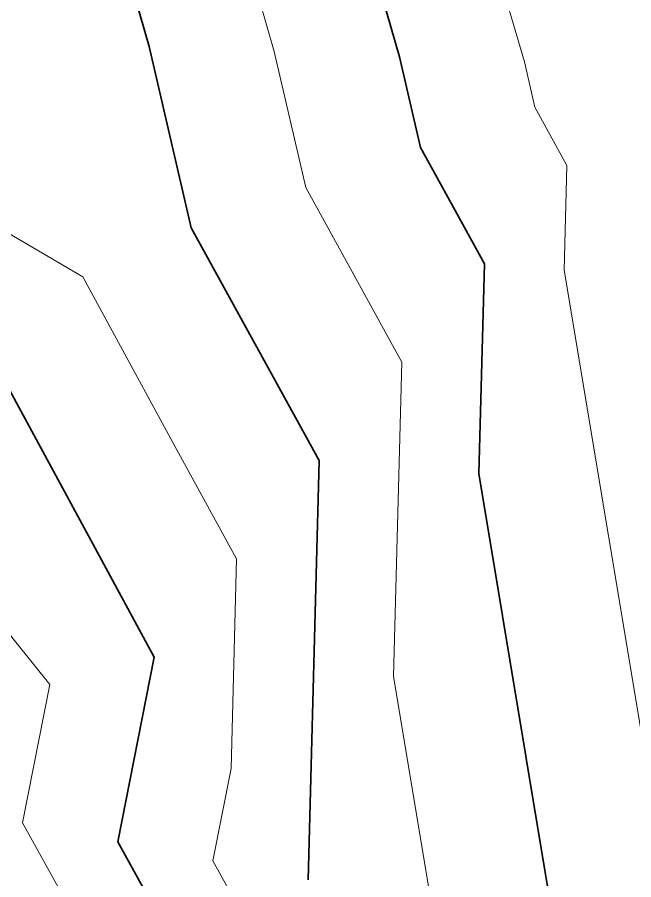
# Model space of a CAD drawing. Header units: millimetres. Extents: x -861324 to 439029, y -308065 to 694685.
# Drawn here: x -255202 to -241634, y -30292 to -11319 of the extents above; entities that cross this region are included whole.
import ezdxf

# ---------------------------------------------------------------- set-up
doc = ezdxf.new("R2010")
doc.units = ezdxf.units.MM
doc.layers.add('C-TOPO-MAJR', color=7, linetype='Continuous', lineweight=35)
doc.layers.add('C-TOPO-MINR', color=7, linetype='Continuous', lineweight=9)

msp = doc.modelspace()

# ---------------------------------------------------------------- linework, layer by layer
at = {"layer": 'C-TOPO-MAJR'}
for p, q in [((-254813, -3247), (-252298, -11962)), ((-248050, -7831), (-246793, -12188)), ((-252298, -11962), (-251371, -15951)), ((-246793, -12188), (-246329, -14183)), ((-246329, -14183), (-244922, -16742)), ((-251371, -15951), (-248556, -21070)), ((-244922, -16742), (-245044, -21353)), ((-256138, -18110), (-252191, -25397)), ((-248556, -21070), (-248801, -30292)), ((-245044, -21353), (-243418, -31107)), ((-252191, -25397), (-252990, -29456)), ((-252990, -29456), (-252168, -30938))]:
    msp.add_line(p, q, dxfattribs=at)
at = {"layer": 'C-TOPO-MINR'}
for p, q in [((-251431, -5539), (-249545, -12075)), ((-244669, -10123), (-244040, -12301)), ((-249545, -12075), (-248850, -15067)), ((-244040, -12301), (-243808, -13299)), ((-243808, -13299), (-243104, -14578)), ((-258509, -14253), (-253755, -17031)), ((-243104, -14578), (-243166, -16884)), ((-248850, -15067), (-246739, -18906)), ((-243166, -16884), (-240727, -31515)), ((-253755, -17031), (-251781, -20674)), ((-246739, -18906), (-246922, -25822)), ((-251781, -20674), (-250373, -23233)), ((-250373, -23233), (-250496, -27844)), ((-255561, -24655), (-254485, -25994)), ((-246922, -25822), (-246110, -30700)), ((-254485, -25994), (-255085, -29038)), ((-250496, -27844), (-250896, -29874)), ((-255085, -29038), (-253851, -31262)), ((-250896, -29874), (-250484, -30615))]:
    msp.add_line(p, q, dxfattribs=at)

doc.saveas('drawing.dxf')
